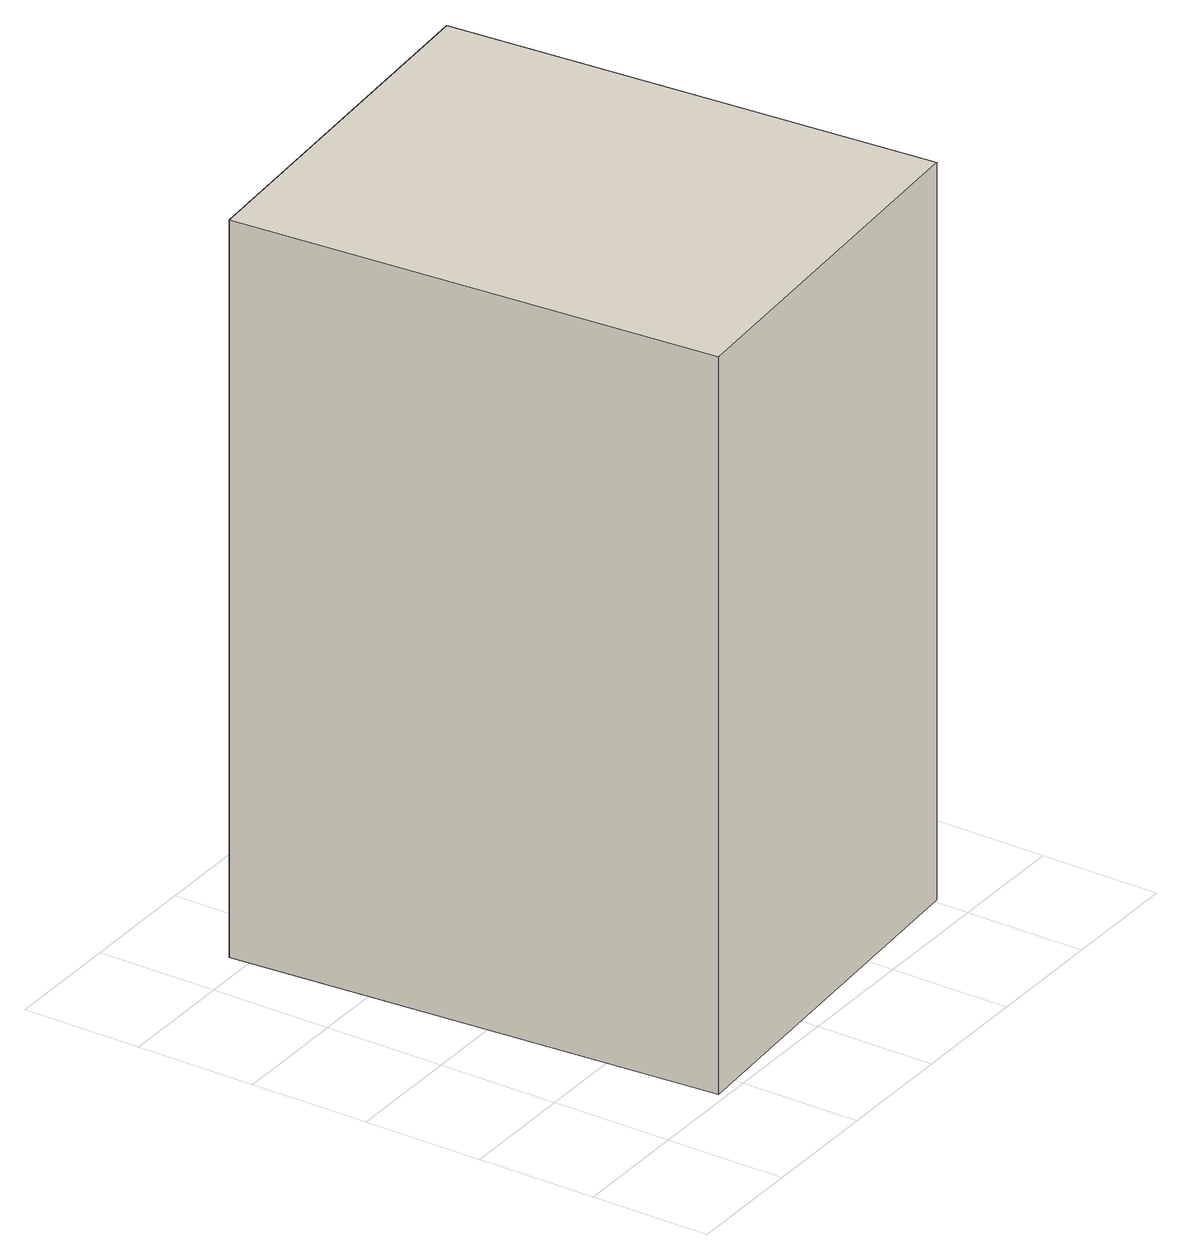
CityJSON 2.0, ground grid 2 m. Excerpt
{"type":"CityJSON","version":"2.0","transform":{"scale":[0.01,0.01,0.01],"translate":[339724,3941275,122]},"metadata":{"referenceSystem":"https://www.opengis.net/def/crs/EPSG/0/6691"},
"CityObjects":{
"building1":{"type":"Building","attributes":{"measuredHeight":12.9,"BuildingIDAttribute.prefecture":"14","BuildingIDAttribute.city":"14151","BuildingDetailAttribute.surveyYear":2015},"geometry":[{"type":"Solid","lod":"1","boundaries":[[[[0,1,2,3]],[[2,4,5,3]],[[1,6,4,2]],[[0,7,6,1]],[[3,5,7,0]],[[4,6,7,5]]]]}]}
},
"vertices":[
[807,59,23],[154,12,23],[94,834,23],[746,881,23],[94,834,1275],[746,881,1275],[154,12,1275],[807,59,1275]
]}
